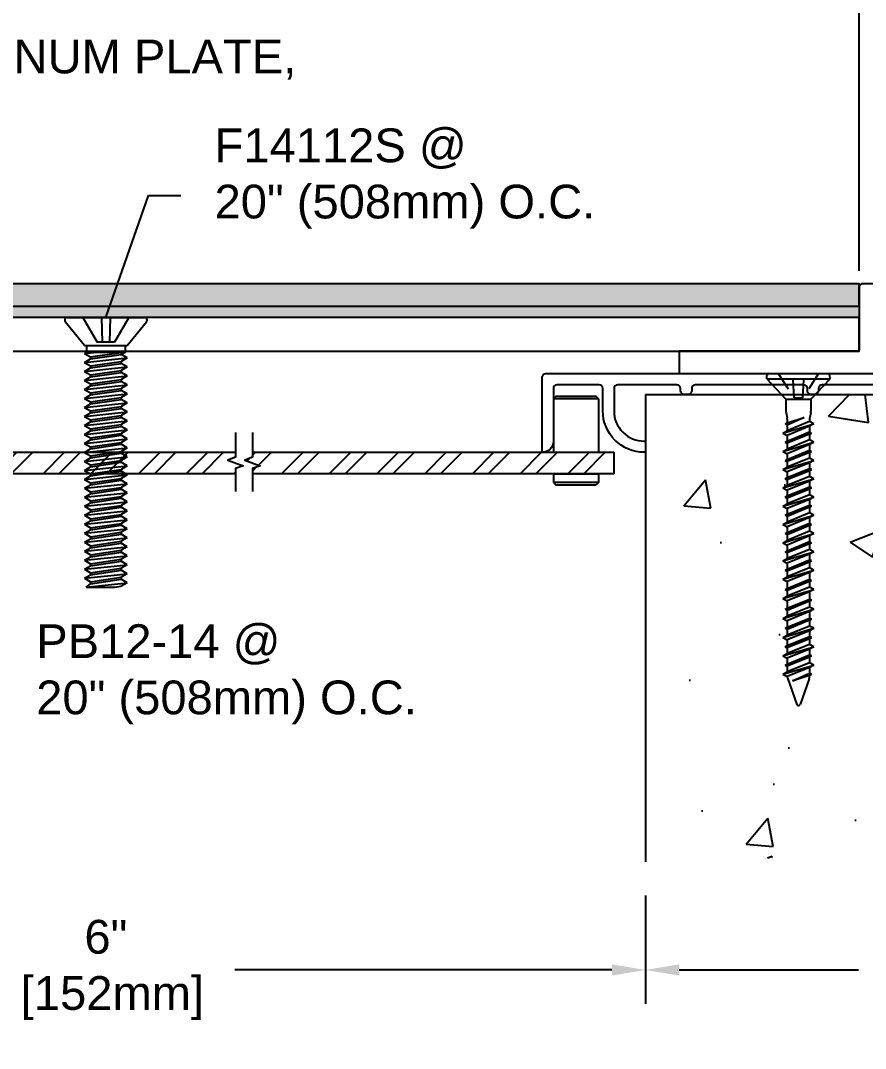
# Model space of a CAD drawing. Header units: inches. Extents: x -1.2 to 38.7, y -2.6 to 7.4.
# Drawn here: x 8.52 to 13.22, y -2.23 to 3.48 of the extents above; entities that cross this region are included whole.
import ezdxf

# ---------------------------------------------------------------- set-up
doc = ezdxf.new("R2010")
doc.units = ezdxf.units.IN
doc.header["$MEASUREMENT"] = 0
doc.linetypes.add('DASHED', pattern=[0.75, 0.5, -0.25])
for name, color, linetype in [('anchors', 4, 'Continuous'), ('conditions', 1, 'Continuous'), ('dimensions', 3, 'Continuous'), ('METALS', 7, 'Continuous'), ('text', 2, 'Continuous')]:
    doc.layers.add(name, color=color, linetype=linetype)
doc.styles.add('ARIAL', font='arial.ttf')
doc.dimstyles.new('Arial', dxfattribs={"dimtxt": 0.1875, "dimasz": 0.1875, "dimexe": 0.1875, "dimexo": 0.1875, "dimgap": 0.1875, "dimtad": 0, "dimtih": 1, "dimtoh": 1, "dimdec": 4, "dimzin": 0, "dimdsep": 46, "dimlunit": 4, "dimtxsty": 'ARIAL', "dimcen": 0.09, "dimadec": 0, "dimazin": 0, "dimtfac": 1, "dimtdec": 4, "dimtofl": 0, "dimtmove": 0, "dimatfit": 3, "dimfxl": 0, "dimfrac": 2, "dimtolj": 1, "dimtzin": 0, "dimarcsym": 0})

# ---------------------------------------------------------------- blocks, each defined once
blk = doc.blocks.new('*D1')
at = {"layer": 'DEFPOINTS', "color": 0}
for p in [(13.1813, 3.9963), (4.8063, 2.0078), (13.1813, 1.9028)]:
    blk.add_point(p, dxfattribs=at)
at = {"layer": 'dimensions', "color": 0, "lineweight": -2}
for p, q in [((4.8063, 2.1953), (4.8063, 4.1838)), ((13.1813, 2.0903), (13.1813, 4.1838)), ((4.9938, 3.9963), (8.2689, 3.9963)), ((12.9938, 3.9963), (9.7187, 3.9963))]:
    blk.add_line(p, q, dxfattribs=at)
at = {"layer": 'dimensions', "color": 0}
for points in [[(4.9938, 4.0276), (4.9938, 3.9651), (4.8063, 3.9963)], [(12.9938, 4.0276), (12.9938, 3.9651), (13.1813, 3.9963)]]:
    blk.add_solid(points, dxfattribs=at)
at = {"layer": 'dimensions', "color": 0, "insert": (8.9938, 3.9963), "char_height": 0.1875, "attachment_point": 5, "style": 'ARIAL'}
blk.add_mtext('\\A1;8 3/8"\\P [213mm]', dxfattribs=at)
blk = doc.blocks.new('*D2')
at = {"layer": 'DEFPOINTS', "color": 0}
for p in [(15.6663, 5.0297), (2.3213, 2.0078), (15.6663, 2.0078)]:
    blk.add_point(p, dxfattribs=at)
at = {"layer": 'dimensions', "color": 0, "lineweight": -2}
for p, q in [((2.3213, 2.1953), (2.3213, 5.2172)), ((15.6663, 2.1953), (15.6663, 5.2172)), ((2.5088, 5.0297), (8.2689, 5.0297)), ((15.4788, 5.0297), (9.7187, 5.0297))]:
    blk.add_line(p, q, dxfattribs=at)
at = {"layer": 'dimensions', "color": 0}
for points in [[(2.5088, 5.0609), (2.5088, 4.9984), (2.3213, 5.0297)], [(15.4788, 5.0609), (15.4788, 4.9984), (15.6663, 5.0297)]]:
    blk.add_solid(points, dxfattribs=at)
at = {"layer": 'dimensions', "color": 0, "insert": (8.9938, 5.0297), "char_height": 0.1875, "attachment_point": 5, "style": 'ARIAL'}
blk.add_mtext('\\A1;1\'-1 3/8"\\P [339mm]', dxfattribs=at)
blk = doc.blocks.new('F14112S')
for p, q in [((-0.214, 0), (0.214, 0)), ((-0.1275, 0), (-0.0475, -0.1375)), ((-0.0247, 0), (-0.0198, -0.1375)), ((0.0247, 0), (0.0198, -0.1375)), ((0.1275, 0), (0.0475, -0.1375)), ((-0.119, -0.1554), (-0.2257, -0.0244)), ((0.119, -0.1554), (0.2257, -0.0244)), ((-0.119, -0.1554), (0.119, -0.1554)), ((-0.108, -0.1554), (-0.108, -0.1946)), ((0.0475, -0.1375), (-0.0475, -0.1375)), ((0.108, -0.1554), (0.108, -0.1946)), ((-0.119, -0.2), (-0.108, -0.1946)), ((-0.119, -0.2), (-0.0679, -0.1946)), ((-0.119, -0.2), (-0.085, -0.2196)), ((-0.119, -0.25), (0.119, -0.225)), ((0.108, -0.1946), (-0.108, -0.1946)), ((-0.085, -0.2196), (0.085, -0.1946)), ((-0.085, -0.2304), (0.085, -0.2054)), ((-0.085, -0.2196), (-0.085, -0.2304)), ((0.108, -0.1946), (0.085, -0.2054)), ((0.119, -0.225), (0.085, -0.2054)), ((0.119, -0.225), (0.085, -0.2446)), ((-0.119, -0.25), (-0.085, -0.2304)), ((-0.119, -0.25), (-0.085, -0.2696)), ((-0.119, -0.3), (0.119, -0.275)), ((-0.119, -0.3), (-0.085, -0.2804)), ((-0.085, -0.2696), (0.085, -0.2446)), ((-0.085, -0.2804), (0.085, -0.2554)), ((-0.085, -0.2696), (-0.085, -0.2804)), ((0.085, -0.2446), (0.085, -0.2554)), ((0.119, -0.275), (0.085, -0.2554)), ((0.119, -0.275), (0.085, -0.2946)), ((-0.119, -0.3), (-0.085, -0.3196)), ((-0.119, -0.35), (0.119, -0.325)), ((-0.119, -0.35), (-0.085, -0.3304)), ((-0.085, -0.3196), (0.085, -0.2946)), ((-0.085, -0.3304), (0.085, -0.3054)), ((-0.085, -0.3196), (-0.085, -0.3304)), ((0.085, -0.2946), (0.085, -0.3054)), ((0.119, -0.325), (0.085, -0.3054)), ((0.119, -0.325), (0.085, -0.3446)), ((-0.119, -0.35), (-0.085, -0.3696)), ((-0.119, -0.4), (0.119, -0.375)), ((-0.119, -0.4), (-0.085, -0.3804)), ((-0.085, -0.3696), (0.085, -0.3446)), ((-0.085, -0.3804), (0.085, -0.3554)), ((-0.085, -0.3696), (-0.085, -0.3804)), ((-0.085, -0.4196), (0.085, -0.3946)), ((0.085, -0.3446), (0.085, -0.3554)), ((0.119, -0.375), (0.085, -0.3554)), ((0.119, -0.375), (0.085, -0.3946)), ((0.085, -0.3946), (0.085, -0.4054)), ((-0.119, -0.4), (-0.085, -0.4196)), ((-0.119, -0.45), (0.119, -0.425)), ((-0.119, -0.45), (-0.085, -0.4304)), ((-0.119, -0.45), (-0.085, -0.4696)), ((-0.085, -0.4304), (0.085, -0.4054)), ((-0.085, -0.4196), (-0.085, -0.4304)), ((-0.085, -0.4696), (0.085, -0.4446)), ((-0.085, -0.4804), (0.085, -0.4554)), ((0.119, -0.425), (0.085, -0.4054)), ((0.119, -0.425), (0.085, -0.4446)), ((0.085, -0.4446), (0.085, -0.4554)), ((0.119, -0.475), (0.085, -0.4554)), ((-0.119, -0.5), (0.119, -0.475)), ((-0.119, -0.5), (-0.085, -0.4804)), ((-0.119, -0.5), (-0.085, -0.5196)), ((-0.085, -0.4696), (-0.085, -0.4804)), ((-0.085, -0.5196), (0.085, -0.4946)), ((-0.085, -0.5304), (0.085, -0.5054)), ((0.119, -0.475), (0.085, -0.4946)), ((0.085, -0.4946), (0.085, -0.5054)), ((0.119, -0.525), (0.085, -0.5054)), ((-0.119, -0.55), (0.119, -0.525)), ((-0.119, -0.55), (-0.085, -0.5304)), ((-0.119, -0.55), (-0.085, -0.5696)), ((-0.085, -0.5196), (-0.085, -0.5304)), ((-0.085, -0.5696), (0.085, -0.5446)), ((-0.085, -0.5804), (0.085, -0.5554)), ((-0.085, -0.5696), (-0.085, -0.5804)), ((0.119, -0.525), (0.085, -0.5446)), ((0.085, -0.5446), (0.085, -0.5554)), ((0.119, -0.575), (0.085, -0.5554)), ((-0.119, -0.6), (0.119, -0.575)), ((-0.119, -0.6), (-0.085, -0.5804)), ((-0.119, -0.6), (-0.085, -0.6196)), ((-0.119, -0.65), (0.119, -0.625)), ((-0.085, -0.6196), (0.085, -0.5946)), ((-0.085, -0.6304), (0.085, -0.6054)), ((-0.085, -0.6196), (-0.085, -0.6304)), ((0.119, -0.575), (0.085, -0.5946)), ((0.085, -0.5946), (0.085, -0.6054)), ((0.119, -0.625), (0.085, -0.6054)), ((0.119, -0.625), (0.085, -0.6446)), ((-0.119, -0.65), (-0.085, -0.6304)), ((-0.119, -0.65), (-0.085, -0.6696)), ((-0.119, -0.7), (0.119, -0.675)), ((-0.119, -0.7), (-0.085, -0.6804)), ((-0.085, -0.6696), (0.085, -0.6446)), ((-0.085, -0.6804), (0.085, -0.6554)), ((-0.085, -0.6696), (-0.085, -0.6804)), ((0.085, -0.6446), (0.085, -0.6554)), ((0.119, -0.675), (0.085, -0.6554)), ((0.119, -0.675), (0.085, -0.6946)), ((-0.119, -0.7), (-0.085, -0.7196)), ((-0.119, -0.75), (0.119, -0.725)), ((-0.119, -0.75), (-0.085, -0.7304)), ((-0.085, -0.7196), (0.085, -0.6946)), ((-0.085, -0.7304), (0.085, -0.7054)), ((-0.085, -0.7196), (-0.085, -0.7304)), ((0.085, -0.6946), (0.085, -0.7054)), ((0.119, -0.725), (0.085, -0.7054)), ((0.119, -0.725), (0.085, -0.7446)), ((-0.119, -0.75), (-0.085, -0.7696)), ((-0.119, -0.8), (0.119, -0.775)), ((-0.119, -0.8), (-0.085, -0.7804)), ((-0.085, -0.7696), (0.085, -0.7446)), ((-0.085, -0.7804), (0.085, -0.7554)), ((-0.085, -0.7696), (-0.085, -0.7804)), ((-0.085, -0.8196), (0.085, -0.7946)), ((0.085, -0.7446), (0.085, -0.7554)), ((0.119, -0.775), (0.085, -0.7554)), ((0.119, -0.775), (0.085, -0.7946)), ((0.085, -0.7946), (0.085, -0.8054)), ((-0.119, -0.8), (-0.085, -0.8196)), ((-0.119, -0.85), (0.119, -0.825)), ((-0.119, -0.85), (-0.085, -0.8304)), ((-0.119, -0.85), (-0.085, -0.8696)), ((-0.085, -0.8304), (0.085, -0.8054)), ((-0.085, -0.8196), (-0.085, -0.8304)), ((-0.085, -0.8696), (0.085, -0.8446)), ((-0.085, -0.8804), (0.085, -0.8554)), ((0.119, -0.825), (0.085, -0.8054)), ((0.119, -0.825), (0.085, -0.8446)), ((0.085, -0.8446), (0.085, -0.8554)), ((0.119, -0.875), (0.085, -0.8554)), ((-0.119, -0.9), (0.119, -0.875)), ((-0.119, -0.9), (-0.085, -0.8804)), ((-0.119, -0.9), (-0.085, -0.9196)), ((-0.085, -0.8696), (-0.085, -0.8804)), ((-0.085, -0.9196), (0.085, -0.8946)), ((-0.085, -0.9304), (0.085, -0.9054)), ((0.119, -0.875), (0.085, -0.8946)), ((0.085, -0.8946), (0.085, -0.9054)), ((0.119, -0.925), (0.085, -0.9054)), ((-0.119, -0.95), (0.119, -0.925)), ((-0.119, -0.95), (-0.085, -0.9304)), ((-0.119, -0.95), (-0.085, -0.9696)), ((-0.085, -0.9196), (-0.085, -0.9304)), ((-0.085, -0.9696), (0.085, -0.9446)), ((-0.085, -0.9804), (0.085, -0.9554)), ((-0.085, -0.9696), (-0.085, -0.9804)), ((0.119, -0.925), (0.085, -0.9446)), ((0.085, -0.9446), (0.085, -0.9554)), ((0.119, -0.975), (0.085, -0.9554)), ((-0.119, -1), (0.119, -0.975)), ((-0.119, -1), (-0.085, -0.9804)), ((-0.119, -1), (-0.085, -1.0196)), ((-0.119, -1.05), (0.119, -1.025)), ((-0.085, -1.0196), (0.085, -0.9946)), ((-0.085, -1.0304), (0.085, -1.0054)), ((-0.085, -1.0196), (-0.085, -1.0304)), ((0.119, -0.975), (0.085, -0.9946)), ((0.085, -0.9946), (0.085, -1.0054)), ((0.119, -1.025), (0.085, -1.0054)), ((0.119, -1.025), (0.085, -1.0446)), ((-0.119, -1.05), (-0.085, -1.0304)), ((-0.119, -1.05), (-0.085, -1.0696)), ((-0.119, -1.1), (0.119, -1.075)), ((-0.119, -1.1), (-0.085, -1.0804)), ((-0.085, -1.0696), (0.085, -1.0446)), ((-0.085, -1.0804), (0.085, -1.0554)), ((-0.085, -1.0696), (-0.085, -1.0804)), ((0.085, -1.0446), (0.085, -1.0554)), ((0.119, -1.075), (0.085, -1.0554)), ((0.119, -1.075), (0.085, -1.0946)), ((-0.119, -1.1), (-0.085, -1.1196)), ((-0.119, -1.15), (0.119, -1.125)), ((-0.119, -1.15), (-0.085, -1.1304)), ((-0.085, -1.1196), (0.085, -1.0946)), ((-0.085, -1.1304), (0.085, -1.1054)), ((-0.085, -1.1196), (-0.085, -1.1304)), ((0.085, -1.0946), (0.085, -1.1054)), ((0.119, -1.125), (0.085, -1.1054)), ((0.119, -1.125), (0.085, -1.1446)), ((-0.119, -1.15), (-0.085, -1.1696)), ((-0.119, -1.2), (0.119, -1.175)), ((-0.119, -1.2), (-0.085, -1.1804)), ((-0.085, -1.1696), (0.085, -1.1446)), ((-0.085, -1.1804), (0.085, -1.1554)), ((-0.085, -1.1696), (-0.085, -1.1804)), ((-0.085, -1.2196), (0.085, -1.1946)), ((0.085, -1.1446), (0.085, -1.1554)), ((0.119, -1.175), (0.085, -1.1554)), ((0.119, -1.175), (0.085, -1.1946)), ((0.085, -1.1946), (0.085, -1.2054)), ((-0.119, -1.2), (-0.085, -1.2196)), ((-0.119, -1.25), (0.119, -1.225)), ((-0.119, -1.25), (-0.085, -1.2304)), ((-0.119, -1.25), (-0.085, -1.2696)), ((-0.085, -1.2304), (0.085, -1.2054)), ((-0.085, -1.2196), (-0.085, -1.2304)), ((-0.085, -1.2696), (0.085, -1.2446)), ((-0.085, -1.2804), (0.085, -1.2554)), ((0.119, -1.225), (0.085, -1.2054)), ((0.119, -1.225), (0.085, -1.2446)), ((0.085, -1.2446), (0.085, -1.2554)), ((0.119, -1.275), (0.085, -1.2554)), ((-0.119, -1.3), (0.119, -1.275)), ((-0.119, -1.3), (-0.085, -1.2804)), ((-0.119, -1.3), (-0.085, -1.3196)), ((-0.085, -1.2696), (-0.085, -1.2804)), ((-0.085, -1.3196), (0.085, -1.2946)), ((-0.085, -1.3304), (0.085, -1.3054)), ((0.119, -1.275), (0.085, -1.2946)), ((0.085, -1.2946), (0.085, -1.3054)), ((0.119, -1.325), (0.085, -1.3054)), ((-0.119, -1.35), (0.119, -1.325)), ((-0.119, -1.35), (-0.085, -1.3304)), ((-0.119, -1.35), (-0.085, -1.3696)), ((-0.085, -1.3196), (-0.085, -1.3304)), ((-0.085, -1.3696), (0.085, -1.3446)), ((-0.085, -1.3804), (0.085, -1.3554)), ((-0.085, -1.3696), (-0.085, -1.3804)), ((0.119, -1.325), (0.085, -1.3446)), ((0.085, -1.3446), (0.085, -1.3554)), ((0.119, -1.375), (0.085, -1.3554)), ((-0.119, -1.4), (0.119, -1.375)), ((-0.119, -1.4), (-0.085, -1.3804)), ((-0.119, -1.4), (-0.085, -1.4196)), ((-0.119, -1.45), (0.119, -1.425)), ((-0.085, -1.4196), (0.085, -1.3946)), ((-0.085, -1.4304), (0.085, -1.4054)), ((-0.085, -1.4196), (-0.085, -1.4304)), ((0.119, -1.375), (0.085, -1.3946)), ((0.085, -1.3946), (0.085, -1.4054)), ((0.119, -1.425), (0.085, -1.4054)), ((0.119, -1.425), (0.085, -1.4446)), ((-0.119, -1.45), (-0.085, -1.4304)), ((-0.119, -1.45), (-0.085, -1.4696)), ((-0.1099, -1.5), (0.119, -1.475)), ((-0.1099, -1.5), (-0.085, -1.4804)), ((-0.085, -1.4696), (0.085, -1.4446)), ((-0.085, -1.4804), (0.085, -1.4554)), ((-0.085, -1.4696), (-0.085, -1.4804)), ((0.085, -1.4446), (0.085, -1.4554)), ((0.119, -1.475), (0.085, -1.4554)), ((0.119, -1.475), (0.085, -1.4946)), ((-0.1099, -1.5), (0.0485, -1.5)), ((0.0485, -1.5), (0.085, -1.4946))]:
    blk.add_line(p, q)
for centre, start, end in [((-0.214, -0.015), 90, 219.032), ((0.214, -0.015), 320.968, 90)]:
    blk.add_arc(centre, 0.015, start, end)
blk = doc.blocks.new('*D3')
at = {"layer": 'DEFPOINTS', "color": 0}
for p in [(15.6663, 1.9628), (11.9938, -1.1958), (11.9938, -1.7971)]:
    blk.add_point(p, dxfattribs=at)
at = {"layer": 'dimensions', "color": 0, "lineweight": -2}
for p, q in [((15.6663, 1.7753), (15.6663, -1.9846)), ((11.9938, -1.3833), (11.9938, -1.9846)), ((12.1813, -1.7971), (13.1782, -1.7971)), ((15.4788, -1.7971), (14.4969, -1.7971))]:
    blk.add_line(p, q, dxfattribs=at)
at = {"layer": 'dimensions', "color": 0}
for points in [[(12.1813, -1.7658), (12.1813, -1.8283), (11.9938, -1.7971)], [(15.4788, -1.7658), (15.4788, -1.8283), (15.6663, -1.7971)]]:
    blk.add_solid(points, dxfattribs=at)
at = {"layer": 'dimensions', "color": 0, "insert": (13.8376, -1.7971), "char_height": 0.1875, "attachment_point": 5, "style": 'ARIAL'}
blk.add_mtext('\\A1;3 11/16"\\P [93mm]', dxfattribs=at)
blk = doc.blocks.new('*D4')
at = {"layer": 'DEFPOINTS', "color": 0}
for p in [(5.9938, -1.1958), (11.9938, -1.1958), (11.9938, -1.7971)]:
    blk.add_point(p, dxfattribs=at)
at = {"layer": 'dimensions', "color": 0, "lineweight": -2}
for p, q in [((5.9938, -1.3833), (5.9938, -1.9846)), ((11.9938, -1.3833), (11.9938, -1.9846)), ((6.1813, -1.7971), (8.2778, -1.7971)), ((11.8063, -1.7971), (9.7098, -1.7971))]:
    blk.add_line(p, q, dxfattribs=at)
at = {"layer": 'dimensions', "color": 0}
for points in [[(6.1813, -1.7658), (6.1813, -1.8283), (5.9938, -1.7971)], [(11.8063, -1.7658), (11.8063, -1.8283), (11.9938, -1.7971)]]:
    blk.add_solid(points, dxfattribs=at)
at = {"layer": 'dimensions', "color": 0, "insert": (8.9938, -1.7971), "char_height": 0.1875, "attachment_point": 5, "style": 'ARIAL'}
blk.add_mtext('\\A1;6"\\P [152mm]', dxfattribs=at)
blk = doc.blocks.new('A$C63CB1885')
for p, q in [((-0.1762, 0), (-0.1747, 0.0182)), ((-0.1762, 0), (0.1762, 0)), ((-0.1762, 0), (-0.0698, -0.1125)), ((-0.1634, 0.0285), (0.1634, 0.0285)), ((0.0698, -0.1125), (0.1762, 0)), ((0.1762, 0), (0.1747, 0.0182)), ((-0.0698, -0.1125), (0.0698, -0.1125)), ((-0.0698, -0.1125), (-0.0698, -0.1796)), ((0.0698, -0.1125), (0.0698, -0.1796)), ((-0.0737, -0.2511), (0.0321, -0.2146)), ((-0.0687, -0.1892), (-0.0633, -0.2152)), ((-0.0623, -0.2248), (-0.0622, -0.2449)), ((-0.0622, -0.2449), (0.0321, -0.2146)), ((0.0321, -0.2146), (-0.0622, -0.2573)), ((0.0622, -0.2248), (0.0622, -0.2382)), ((0.0687, -0.1892), (0.0633, -0.2152)), ((-0.0863, -0.3019), (0.0862, -0.2511)), ((-0.0737, -0.2511), (-0.0622, -0.2449)), ((-0.0737, -0.2511), (-0.0622, -0.2573)), ((0.0622, -0.2382), (-0.0622, -0.289)), ((-0.0622, -0.2573), (-0.0622, -0.289)), ((0.0622, -0.264), (-0.0622, -0.3148)), ((0.0862, -0.2511), (0.0622, -0.264)), ((0.0622, -0.264), (0.0622, -0.2957)), ((0.0862, -0.2511), (0.0622, -0.2382)), ((-0.0863, -0.3019), (-0.0622, -0.289)), ((-0.0863, -0.3019), (-0.0622, -0.3148)), ((-0.0737, -0.3527), (0.0737, -0.3019)), ((-0.0622, -0.3465), (0.0622, -0.2957)), ((0.0622, -0.308), (-0.0622, -0.3588)), ((-0.0622, -0.3148), (-0.0622, -0.3465)), ((0.0622, -0.3397), (-0.0622, -0.3905)), ((0.0737, -0.3019), (0.0622, -0.2957)), ((0.0737, -0.3019), (0.0622, -0.308)), ((0.0622, -0.308), (0.0622, -0.3397)), ((0.0862, -0.3527), (0.0622, -0.3397)), ((-0.0863, -0.4034), (0.0862, -0.3527)), ((-0.0863, -0.4034), (-0.0622, -0.3905)), ((-0.0737, -0.3527), (-0.0622, -0.3465)), ((-0.0737, -0.3527), (-0.0622, -0.3588)), ((-0.0622, -0.3588), (-0.0622, -0.3905)), ((0.0622, -0.3656), (-0.0622, -0.4164)), ((-0.0622, -0.4481), (0.0622, -0.3973)), ((0.0862, -0.3527), (0.0622, -0.3656)), ((0.0622, -0.3656), (0.0622, -0.3973)), ((0.0737, -0.4034), (0.0622, -0.3973)), ((-0.0863, -0.4034), (-0.0622, -0.4164)), ((-0.0863, -0.505), (0.0862, -0.4542)), ((-0.0737, -0.4542), (0.0737, -0.4034)), ((-0.0737, -0.4542), (-0.0622, -0.4481)), ((-0.0737, -0.4542), (-0.0622, -0.4604)), ((0.0622, -0.4096), (-0.0622, -0.4604)), ((-0.0622, -0.4164), (-0.0622, -0.4481)), ((0.0622, -0.4413), (-0.0622, -0.4921)), ((0.0737, -0.4034), (0.0622, -0.4096)), ((0.0622, -0.4096), (0.0622, -0.4413)), ((0.0862, -0.4542), (0.0622, -0.4671)), ((0.0862, -0.4542), (0.0622, -0.4413)), ((-0.0863, -0.505), (-0.0622, -0.4921)), ((-0.0863, -0.505), (-0.0622, -0.5179)), ((-0.0737, -0.5558), (0.0737, -0.505)), ((-0.0622, -0.4604), (-0.0622, -0.4921)), ((0.0622, -0.4671), (-0.0622, -0.5179)), ((-0.0622, -0.5496), (0.0622, -0.4988)), ((0.0622, -0.5112), (-0.0622, -0.5619)), ((0.0622, -0.4671), (0.0622, -0.4988)), ((0.0737, -0.505), (0.0622, -0.4988)), ((0.0737, -0.505), (0.0622, -0.5112)), ((0.0622, -0.5112), (0.0622, -0.5429)), ((-0.0863, -0.6066), (0.0862, -0.5558)), ((-0.0737, -0.5558), (-0.0622, -0.5496)), ((-0.0737, -0.5558), (-0.0622, -0.5619)), ((-0.0622, -0.5179), (-0.0622, -0.5496)), ((0.0622, -0.5429), (-0.0622, -0.5936)), ((-0.0622, -0.5619), (-0.0622, -0.5936)), ((0.0622, -0.5687), (-0.0622, -0.6195)), ((0.0862, -0.5558), (0.0622, -0.5687)), ((0.0622, -0.5687), (0.0622, -0.6004)), ((0.0862, -0.5558), (0.0622, -0.5429)), ((-0.0863, -0.6066), (-0.0622, -0.5936)), ((-0.0863, -0.6066), (-0.0622, -0.6195)), ((-0.0737, -0.6573), (0.0737, -0.6066)), ((-0.0622, -0.6512), (0.0622, -0.6004)), ((0.0622, -0.6127), (-0.0622, -0.6635)), ((-0.0622, -0.6195), (-0.0622, -0.6512)), ((0.0737, -0.6066), (0.0622, -0.6004)), ((0.0737, -0.6066), (0.0622, -0.6127)), ((0.0622, -0.6127), (0.0622, -0.6444)), ((-0.0863, -0.7081), (0.0862, -0.6573)), ((-0.0737, -0.6573), (-0.0622, -0.6512)), ((-0.0737, -0.6573), (-0.0622, -0.6635)), ((0.0622, -0.6444), (-0.0622, -0.6952)), ((-0.0622, -0.6635), (-0.0622, -0.6952)), ((0.0622, -0.6703), (-0.0622, -0.721)), ((0.0862, -0.6573), (0.0622, -0.6703)), ((0.0622, -0.6703), (0.0622, -0.702)), ((0.0862, -0.6573), (0.0622, -0.6444)), ((-0.0863, -0.7081), (-0.0622, -0.6952)), ((-0.0863, -0.7081), (-0.0622, -0.721)), ((-0.0737, -0.7589), (0.0737, -0.7081)), ((-0.0622, -0.7527), (0.0622, -0.702)), ((0.0622, -0.7143), (-0.0622, -0.7651)), ((-0.0622, -0.721), (-0.0622, -0.7527)), ((0.0737, -0.7081), (0.0622, -0.702)), ((0.0737, -0.7081), (0.0622, -0.7143)), ((0.0622, -0.7143), (0.0622, -0.746)), ((-0.0863, -0.8097), (0.0862, -0.7589)), ((-0.0863, -0.8097), (-0.0622, -0.7968)), ((-0.0737, -0.7589), (-0.0622, -0.7527)), ((-0.0737, -0.7589), (-0.0622, -0.7651)), ((0.0622, -0.746), (-0.0622, -0.7968)), ((-0.0622, -0.7651), (-0.0622, -0.7967)), ((0.0622, -0.7718), (-0.0622, -0.8226)), ((0.0862, -0.7589), (0.0622, -0.7718)), ((0.0622, -0.7718), (0.0622, -0.8035)), ((0.0862, -0.7589), (0.0622, -0.746)), ((-0.0863, -0.8097), (-0.0622, -0.8226)), ((-0.0737, -0.8605), (0.0737, -0.8097)), ((-0.0737, -0.8605), (-0.0622, -0.8543)), ((-0.0622, -0.8543), (0.0622, -0.8035)), ((0.0622, -0.8159), (-0.0622, -0.8666)), ((-0.0622, -0.8226), (-0.0622, -0.8543)), ((0.0622, -0.8475), (-0.0622, -0.8983)), ((0.0737, -0.8097), (0.0622, -0.8035)), ((0.0737, -0.8097), (0.0622, -0.8159)), ((0.0622, -0.8159), (0.0622, -0.8475)), ((0.0862, -0.8605), (0.0622, -0.8475)), ((-0.0863, -0.9112), (0.0862, -0.8605)), ((-0.0863, -0.9112), (-0.0622, -0.8983)), ((-0.0863, -0.9112), (-0.0622, -0.9242)), ((-0.0737, -0.8605), (-0.0622, -0.8666)), ((-0.0737, -0.962), (0.0737, -0.9112)), ((-0.0622, -0.8666), (-0.0622, -0.8983)), ((0.0622, -0.8734), (-0.0622, -0.9242)), ((-0.0622, -0.9559), (0.0622, -0.9051)), ((0.0862, -0.8605), (0.0622, -0.8734)), ((0.0622, -0.8734), (0.0622, -0.9051)), ((0.0737, -0.9112), (0.0622, -0.9051)), ((0.0737, -0.9112), (0.0622, -0.9174)), ((-0.0863, -1.0128), (0.0862, -0.962)), ((-0.0737, -0.962), (-0.0622, -0.9559)), ((-0.0737, -0.962), (-0.0622, -0.9682)), ((0.0622, -0.9174), (-0.0622, -0.9682)), ((-0.0622, -0.9242), (-0.0622, -0.9558)), ((0.0622, -0.9491), (-0.0622, -0.9999)), ((-0.0622, -0.9682), (-0.0622, -0.9999)), ((0.0622, -0.9174), (0.0622, -0.9491)), ((0.0862, -0.962), (0.0622, -0.975)), ((0.0862, -0.962), (0.0622, -0.9491)), ((-0.0863, -1.0128), (-0.0622, -0.9999)), ((-0.0863, -1.0128), (-0.0622, -1.0257)), ((-0.0737, -1.0636), (0.0737, -1.0128)), ((0.0622, -0.975), (-0.0622, -1.0257)), ((-0.0622, -1.0574), (0.0622, -1.0066)), ((0.0622, -1.019), (-0.0622, -1.0698)), ((-0.0622, -1.0257), (-0.0622, -1.0574)), ((0.0622, -0.975), (0.0622, -1.0066)), ((0.0737, -1.0128), (0.0622, -1.0066)), ((0.0737, -1.0128), (0.0622, -1.019)), ((0.0622, -1.019), (0.0622, -1.0507)), ((-0.0863, -1.1144), (0.0862, -1.0636)), ((-0.0737, -1.0636), (-0.0622, -1.0574)), ((-0.0737, -1.0636), (-0.0622, -1.0698)), ((0.0622, -1.0507), (-0.0622, -1.1015)), ((-0.0622, -1.0697), (-0.0622, -1.1014)), ((0.0622, -1.0765), (-0.0622, -1.1273)), ((0.0862, -1.0636), (0.0622, -1.0765)), ((0.0622, -1.0765), (0.0622, -1.1145)), ((0.0862, -1.0636), (0.0622, -1.0507)), ((-0.0863, -1.1144), (-0.0622, -1.1015)), ((-0.0863, -1.1144), (-0.0622, -1.1273)), ((-0.0737, -1.1715), (0.0737, -1.1207)), ((-0.0622, -1.1653), (0.0622, -1.1145)), ((0.0622, -1.1269), (-0.0622, -1.1776)), ((-0.0622, -1.1273), (-0.0622, -1.1653)), ((0.0737, -1.1207), (0.0622, -1.1145)), ((0.0737, -1.1207), (0.0622, -1.1269)), ((0.0622, -1.1269), (0.0622, -1.1585)), ((-0.0863, -1.2223), (0.0862, -1.1715)), ((-0.0737, -1.1715), (-0.0622, -1.1653)), ((-0.0737, -1.1715), (-0.0622, -1.1776)), ((0.0622, -1.1585), (-0.0622, -1.2093)), ((-0.0622, -1.1776), (-0.0622, -1.2093)), ((0.0622, -1.1844), (-0.0622, -1.2352)), ((0.0862, -1.1715), (0.0622, -1.1844)), ((0.0622, -1.1844), (0.0622, -1.2247)), ((0.0862, -1.1715), (0.0622, -1.1585)), ((-0.0863, -1.2223), (-0.0622, -1.2093)), ((-0.0863, -1.2223), (-0.0622, -1.2352)), ((-0.0737, -1.2816), (0.0737, -1.2308)), ((-0.0622, -1.2754), (0.0622, -1.2247)), ((-0.0622, -1.2352), (-0.0622, -1.2754)), ((0.0622, -1.237), (-0.0622, -1.2878)), ((0.0737, -1.2308), (0.0622, -1.2247)), ((0.0737, -1.2308), (0.0622, -1.237)), ((0.0622, -1.237), (0.0622, -1.2687)), ((-0.0863, -1.3324), (0.0862, -1.2816)), ((-0.0737, -1.2816), (-0.0622, -1.2754)), ((-0.0737, -1.2816), (-0.0622, -1.2878)), ((0.0622, -1.2687), (-0.0622, -1.3195)), ((-0.0622, -1.2877), (-0.0622, -1.3194)), ((0.0622, -1.2945), (-0.0622, -1.3453)), ((0.0862, -1.2816), (0.0622, -1.2945)), ((0.0622, -1.2945), (0.0622, -1.3303)), ((0.0862, -1.2816), (0.0622, -1.2687)), ((-0.0863, -1.3324), (-0.0622, -1.3195)), ((-0.0863, -1.3324), (-0.0622, -1.3453)), ((-0.0737, -1.3872), (0.0737, -1.3365)), ((-0.0622, -1.3811), (0.0622, -1.3303)), ((0.0622, -1.3426), (-0.0622, -1.3934)), ((-0.0622, -1.3453), (-0.0622, -1.381)), ((0.0737, -1.3365), (0.0622, -1.3303)), ((0.0737, -1.3365), (0.0622, -1.3426)), ((0.0622, -1.3426), (0.0622, -1.3743)), ((-0.0863, -1.438), (0.0862, -1.3872)), ((-0.0863, -1.438), (-0.0622, -1.4251)), ((-0.0737, -1.3872), (-0.0622, -1.3811)), ((-0.0737, -1.3872), (-0.0622, -1.3934)), ((0.0622, -1.3743), (-0.0622, -1.4251)), ((-0.0622, -1.3934), (-0.0622, -1.4251)), ((0.0622, -1.4002), (-0.0622, -1.4509)), ((0.0862, -1.3872), (0.0622, -1.4002)), ((0.0622, -1.4002), (0.0622, -1.4326)), ((0.0862, -1.3872), (0.0622, -1.3743)), ((-0.0863, -1.438), (-0.0622, -1.4509)), ((-0.0737, -1.4895), (0.0737, -1.4387)), ((-0.0737, -1.4895), (-0.0622, -1.4833)), ((-0.0622, -1.4833), (0.0622, -1.4326)), ((0.0622, -1.4449), (-0.0622, -1.4957)), ((-0.0622, -1.4509), (-0.0622, -1.4833)), ((0.0622, -1.4766), (-0.0622, -1.5274)), ((0.0737, -1.4387), (0.0622, -1.4326)), ((0.0737, -1.4387), (0.0622, -1.4449)), ((0.0622, -1.4449), (0.0622, -1.4766)), ((0.0862, -1.4895), (0.0622, -1.4766)), ((-0.0863, -1.5403), (0.0862, -1.4895)), ((-0.0863, -1.5403), (-0.0622, -1.5274)), ((-0.0863, -1.5403), (-0.0622, -1.5532)), ((-0.0737, -1.4895), (-0.0622, -1.4957)), ((-0.0737, -1.5918), (0.0737, -1.541)), ((-0.0622, -1.4956), (-0.0621, -1.5273)), ((0.0622, -1.5024), (-0.0622, -1.5532)), ((-0.0622, -1.5856), (0.0622, -1.5348)), ((0.0862, -1.4895), (0.0622, -1.5024)), ((0.0622, -1.5024), (0.0622, -1.5348)), ((0.0737, -1.541), (0.0622, -1.5348)), ((0.0737, -1.541), (0.0622, -1.5471)), ((-0.0863, -1.6425), (0.0862, -1.5918)), ((-0.0737, -1.5918), (-0.0622, -1.5856)), ((-0.0737, -1.5918), (-0.0622, -1.5979)), ((0.0622, -1.5471), (-0.0622, -1.5979)), ((0.0622, -1.5788), (-0.0622, -1.6296)), ((-0.0621, -1.5532), (-0.0621, -1.5856)), ((-0.0621, -1.5979), (-0.0621, -1.6296)), ((0.0622, -1.5471), (0.0622, -1.5788)), ((0.0862, -1.5918), (0.0622, -1.6047)), ((0.0862, -1.5918), (0.0622, -1.5788)), ((-0.0863, -1.6425), (-0.0622, -1.6296)), ((-0.0863, -1.6425), (-0.0622, -1.6555)), ((0.0622, -1.6047), (-0.0622, -1.6555)), ((-0.0335, -1.6795), (0.0622, -1.6364)), ((-0.0335, -1.6795), (0.0737, -1.6425)), ((0.0622, -1.6487), (-0.0335, -1.6795)), ((0.0622, -1.6047), (0.0622, -1.6522)), ((0.0737, -1.6425), (0.0622, -1.6364)), ((0.0737, -1.6425), (0.0622, -1.6487)), ((-0.0596, -1.6676), (-0.0096, -1.8103)), ((0.0596, -1.6676), (0.0096, -1.8103))]:
    blk.add_line(p, q)
at = {"linetype": 'DASHED', "ltscale": 0.025}
for p, q in [((-0.1125, 0.0285), (-0.024, -0.1065)), ((-0.024, -0.1065), (-0.0311, 0.0283)), ((0.024, -0.1065), (0.0311, 0.0285)), ((0.1125, 0.0285), (0.024, -0.1065)), ((-0.024, -0.1065), (0.024, -0.1065))]:
    blk.add_line(p, q, dxfattribs=at)
for centre, radius, start, end in [((-0.1634, 0.0173), 0.0112, 90, 175), ((0.1634, 0.0173), 0.0112, 5, 90), ((-0.0233, -0.1796), 0.0465, 180, 191.9357), ((-0.1088, -0.2248), 0.0465, 0, 11.9357), ((0.1087, -0.2248), 0.0465, 168.0643, 180), ((0.0233, -0.1796), 0.0465, 348.0643, 0), ((-0.0158, -1.6522), 0.0465, 183.9476, 199.3058), ((0.0158, -1.6522), 0.0465, 340.6942, 0), ((0, -1.806), 0.0106, 204.1001, 335.8999)]:
    blk.add_arc(centre, radius, start, end)
blk = doc.blocks.new('TF316134')
blk.add_blockref('A$C63CB1885', (0, -0.0285))
blk = doc.blocks.new('csp2')
blk.add_lwpolyline([(0, 0.33, -0.414214), (0.02, 0.35), (0.0665, 0.35, -0.414214), (0.0865, 0.33), (0.0865, 0.08, 0.414214), (0.1065, 0.06), (0.23, 0.06, 0.414214), (0.25, 0.08), (0.25, 0.405, 0.414214), (0.24, 0.415, -0.414214), (0.23, 0.425), (0.23, 0.49, -0.414214), (0.24, 0.5), (0.335, 0.5, -0.414214), (0.355, 0.48), (0.355, 0.135, 0.414214), (0.365, 0.125), (1.3552, 0.125), (1.3552, 0), (0.335, 0), (0.02, 0, -0.414214), (0, 0.02)], format="xyb", close=True)
blk = doc.blocks.new('PIN')
for p, q in [((-0.1602, 0.1698), (-0.1452, 0.1848)), ((0.0748, 0.1848), (-0.1452, 0.1848)), ((0.0748, 0.1848), (0.0898, 0.1698)), ((-0.1602, 0.1698), (0.0898, 0.1698)), ((-0.1602, 0.1698), (-0.1602, -0.1277)), ((0.0898, 0.1698), (0.0898, -0.1277)), ((0.0898, -0.1277), (-0.1602, -0.1277)), ((0.0898, -0.2477), (-0.1602, -0.2477)), ((-0.1602, -0.2477), (-0.1602, -0.2952)), ((0.0898, -0.2477), (0.0898, -0.2952)), ((-0.1602, -0.2952), (0.0898, -0.2952)), ((-0.1602, -0.2952), (-0.1452, -0.3102)), ((-0.1452, -0.3102), (0.0748, -0.3102)), ((0.0898, -0.2952), (0.0748, -0.3102))]:
    blk.add_line(p, q)
blk = doc.blocks.new('PB614')
h = blk.add_hatch()
h.set_pattern_fill('ANSI32', color=256, scale=0.5, style=0)
h.set_pattern_definition([(45, (-1.4139, -4.05944), (-0.1325825, 0.1325825), []), (45, (-1.3255, -4.05944), (-0.1325825, 0.1325825), [])])
h.paths.add_polyline_path([(10.2157, 3.6581), (8.207, 3.6581), (8.207, 3.6304), (8.1641, 3.6148), (8.25, 3.5835), (8.207, 3.5679), (8.207, 3.5381), (10.2157, 3.5381)])
h.paths.add_polyline_path([(8.1135, 3.5381), (8.1135, 3.5679), (8.1564, 3.5835), (8.0706, 3.6148), (8.1135, 3.6304), (8.1135, 3.6581), (6.7017, 3.6581), (6.7017, 3.6304), (6.6588, 3.6148), (6.7446, 3.5835), (6.7017, 3.5679), (6.7017, 3.5381)])
h.paths.add_polyline_path([(6.6511, 3.5835), (6.5652, 3.6148), (6.6081, 3.6304), (6.6081, 3.6581), (4.569, 3.6581), (4.569, 3.5381), (6.6081, 3.5381), (6.6081, 3.5679)])
for p, q in [((4.569, 3.5381), (4.569, 3.6581)), ((4.569, 3.6581), (6.6081, 3.6581)), ((6.7017, 3.6581), (8.1135, 3.6581)), ((8.207, 3.6581), (10.2157, 3.6581)), ((10.2157, 3.6581), (10.2157, 3.5381)), ((6.6081, 3.5381), (4.569, 3.5381)), ((8.1135, 3.5381), (6.7017, 3.5381)), ((10.2157, 3.5381), (8.207, 3.5381))]:
    blk.add_line(p, q)
at = {"linetype": 'Continuous'}
for points in [[(6.6081, 3.7673), (6.6081, 3.6304), (6.5652, 3.6148), (6.6511, 3.5835), (6.6081, 3.5679), (6.6081, 3.4402)], [(6.7017, 3.7673), (6.7017, 3.6304), (6.6588, 3.6148), (6.7446, 3.5835), (6.7017, 3.5679), (6.7017, 3.4402)], [(8.1135, 3.7673), (8.1135, 3.6304), (8.0706, 3.6148), (8.1564, 3.5835), (8.1135, 3.5679), (8.1135, 3.4402)], [(8.207, 3.7673), (8.207, 3.6304), (8.1641, 3.6148), (8.25, 3.5835), (8.207, 3.5679), (8.207, 3.4402)]]:
    blk.add_lwpolyline(points, dxfattribs=at)
blk.add_blockref('PIN', (4.8151, 3.7858))
at = {"xscale": -1}
blk.add_blockref('PIN', (9.9698, 3.7858), dxfattribs=at)
blk = doc.blocks.new('95201g')
blk.add_lwpolyline([(-1.7723, -0.0148), (-1.7723, -0.0018, -0.414214), (-1.7523, 0.0182), (-1.0651, 0.0182, -0.414214), (-1.0451, -0.0018), (-1.0451, -0.0148, 0.414214), (-1.0251, -0.0348), (-1.0031, -0.0348, 0.414214), (-0.9831, -0.0148), (-0.9831, -0.0018, -0.414214), (-0.9631, 0.0182), (-0.2748, 0.0182), (-0.2218, -0.0348), (0.1522, -0.0348), (0.2052, 0.0182), (0.8319, 0.0182, -0.414214), (0.8519, -0.0018), (0.8519, -0.0148, 0.414214), (0.8719, -0.0348), (0.8939, -0.0348, 0.414214), (0.9139, -0.0148), (0.9139, -0.0018, -0.414214), (0.9339, 0.0182), (1.5367, 0.0182, -0.414214), (1.5567, -0.0018), (1.5567, -0.0148, 0.414214), (1.5767, -0.0348), (1.5987, -0.0348, 0.414214), (1.6187, -0.0148), (1.6187, -0.0018, -0.414214), (1.6387, 0.0182), (1.9687, 0.0182, -0.414214), (1.9887, -0.0018), (1.9887, -0.1268, -0.414214), (1.8207, -0.2948), (1.8132, -0.2948), (1.8132, -0.3568), (1.8207, -0.3568, 0.414214), (2.0507, -0.1268), (2.0507, -0.0018, -0.414214), (2.0707, 0.0182), (2.3057, 0.0182, -0.414214), (2.3257, -0.0018), (2.3257, -0.2953, 0.414214), (2.3872, -0.3568), (2.3877, -0.3568), (2.3877, 0.0602, 0.414214), (2.3677, 0.0802), (-0.0148, 0.0802), (-0.0348, 0.0602), (-0.0548, 0.0802), (-1.4843, 0.0802, -0.414214), (-1.5043, 0.1002), (-1.5043, 0.4102, 0.414214), (-1.5243, 0.4302), (-1.5643, 0.4302, 0.414214), (-1.5843, 0.4102), (-1.5843, 0.1002, -0.414214), (-1.6043, 0.0802), (-1.7343, 0.0802, -0.414214), (-1.7543, 0.1002), (-1.7543, 0.5052), (-1.7443, 0.5052, 0.414214), (-1.7343, 0.5152), (-1.7343, 0.5702, 0.414214), (-1.7543, 0.5902), (-1.8393, 0.5902, 0.414214), (-1.8593, 0.5702), (-1.8593, 0.5152, 0.414214), (-1.8493, 0.5052), (-1.8343, 0.5052), (-1.8343, -0.0148, 0.414214), (-1.8143, -0.0348), (-1.7923, -0.0348, 0.414214)], format="xyb", close=True)

msp = doc.modelspace()

# ---------------------------------------------------------------- hatches: boundary and pattern name
at = {"layer": 'conditions'}
h = msp.add_hatch(dxfattribs=at)
h.set_pattern_fill('ANSI33', color=256, scale=0.25, angle=45, style=0)
h.set_pattern_definition([(90, (0, -0.00997), (-0.0625, 1e-17), []), (90, (0.03125, 0.02128), (-0.0625, 1e-17), [0.03125, -0.015625])])
h.paths.add_polyline_path([(4.80631, 2.01788), (4.80631, 1.89288), (13.18131, 1.89288), (13.18131, 2.01788)])
msp.add_hatch(color=256, dxfattribs=at).paths.add_polyline_path([(4.80631, 1.89284), (4.80631, 1.83038), (13.18131, 1.83038), (13.18131, 1.89284)])
h = msp.add_hatch(dxfattribs=at)
h.set_pattern_fill('AR-CONC', color=256, scale=0.25, style=0)
h.paths.add_polyline_path([(14.8629, 0.31495), (14.8389, 0.32787), (14.8629, 0.3408), (14.8629, 0.37249), (14.85146, 0.37865), (14.8629, 0.38482), (14.8629, 0.42283), (14.8389, 0.43575), (14.8629, 0.44868), (14.8629, 0.48037), (14.85146, 0.48653), (14.8629, 0.4927), (14.8629, 0.52439), (14.8389, 0.53731), (14.8629, 0.55024), (14.8629, 0.58193), (14.85146, 0.5881), (14.8629, 0.59426), (14.8629, 0.62595), (14.8389, 0.63888), (14.8629, 0.6518), (14.8629, 0.68349), (14.85146, 0.68966), (14.8629, 0.69582), (14.8629, 0.72751), (14.8389, 0.74044), (14.8629, 0.75336), (14.8629, 0.78506), (14.85146, 0.79122), (14.8629, 0.79738), (14.8629, 0.82908), (14.8389, 0.842), (14.8629, 0.85493), (14.8629, 0.88662), (14.85146, 0.89278), (14.8629, 0.89895), (14.8629, 0.93064), (14.8389, 0.94356), (14.8629, 0.95649), (14.8629, 0.98818), (14.85146, 0.99435), (14.8629, 1.00051), (14.8629, 1.0322), (14.8389, 1.04513), (14.8629, 1.05805), (14.8629, 1.08974), (14.85146, 1.09591), (14.8629, 1.10207), (14.8629, 1.13376), (14.8389, 1.14669), (14.8629, 1.15961), (14.8629, 1.19131), (14.85146, 1.19747), (14.8629, 1.20363), (14.8629, 1.23533), (14.8389, 1.24825), (14.86054, 1.2599, 0.2143335), (14.8608, 1.29802, -0.0696153), (14.85641, 1.31013), (14.86712, 1.25946), (14.9874, 1.2104), (14.9874, 1.24209), (14.89306, 1.2847), (14.9874, 1.25441), (14.9874, 1.27941), (14.9939, 1.31013, 0.0521265), (14.9949, 1.31975), (14.9949, 1.38685), (14.8554, 1.38685), (14.8554, 1.31975, 0.128787), (14.85751, 1.29628, -0.0696153), (14.8619, 1.28416), (14.8554, 1.31489), (14.8554, 1.38685), (14.84026, 1.40284), (12.92816, 1.40284), (12.91302, 1.38685), (12.91302, 1.31489), (12.90652, 1.28416, 0.1329555), (12.90788, 1.2599), (12.92952, 1.24825), (12.90552, 1.23533), (12.90552, 1.20363), (12.91854, 1.19662), (12.90552, 1.19131), (12.90552, 1.15961), (12.92952, 1.14669), (12.90552, 1.13376), (12.90552, 1.10207), (12.91854, 1.09506), (12.90552, 1.08974), (12.90552, 1.05805), (12.92952, 1.04513), (12.90552, 1.0322), (12.90552, 1.00051), (12.91854, 0.99349), (12.90552, 0.98818), (12.90552, 0.95649), (12.92952, 0.94356), (12.90552, 0.93064), (12.90552, 0.89895), (12.91854, 0.89193), (12.90552, 0.88662), (12.90552, 0.85493), (12.92952, 0.842), (12.90552, 0.82908), (12.90552, 0.79738), (12.91854, 0.79037), (12.90552, 0.78506), (12.90552, 0.75336), (12.92952, 0.74044), (12.90552, 0.72751), (12.90552, 0.69582), (12.91854, 0.68881), (12.90552, 0.68349), (12.90552, 0.6518), (12.92952, 0.63888), (12.90552, 0.62595), (12.90552, 0.59426), (12.91854, 0.58724), (12.90552, 0.58193), (12.90552, 0.55024), (12.92952, 0.53731), (12.90552, 0.52439), (12.90552, 0.4927), (12.91854, 0.48568), (12.90552, 0.48037), (12.90552, 0.44868), (12.92952, 0.43575), (12.90552, 0.42283), (12.90552, 0.38482), (12.91854, 0.3778), (12.90552, 0.37249), (12.90552, 0.3408), (12.92952, 0.32787), (12.90552, 0.31495), (12.90552, 0.27469), (12.91854, 0.26767), (12.90552, 0.26236), (12.90552, 0.23067), (12.92952, 0.21774), (12.90552, 0.20482), (12.90552, 0.16906), (12.91854, 0.16204), (12.90552, 0.15673), (12.90552, 0.12504), (12.92952, 0.11211), (12.90552, 0.09919), (12.90552, 0.06679), (12.91854, 0.05978), (12.90552, 0.05447), (12.90552, 0.02277), (12.92952, 0.00985), (12.90552, -0.00308), (12.90552, -0.03547), (12.91854, -0.04248), (12.90552, -0.04779), (12.90552, -0.07949), (12.92952, -0.09241), (12.90552, -0.10534), (12.90552, -0.12896), (12.92004, -0.12242), (12.93148, -0.12858), (12.90552, -0.14257), (12.90552, -0.16078), (12.85349, -0.3093, -0.709275), (12.83363, -0.31096), (12.779, -0.15503), (12.75702, -0.14319), (12.78102, -0.13027), (12.78102, -0.09858), (12.76799, -0.09156), (12.78102, -0.08625), (12.78102, -0.05386), (12.75702, -0.04093), (12.78102, -0.02801), (12.78102, 0.00369), (12.76799, 0.0107), (12.78102, 0.01601), (12.78102, 0.0484), (12.75702, 0.06133), (12.78102, 0.07425), (12.78102, 0.10595), (12.76799, 0.11296), (12.78102, 0.11827), (12.78102, 0.15404), (12.75702, 0.16696), (12.78102, 0.17989), (12.78102, 0.21158), (12.76799, 0.21859), (12.78102, 0.22391), (12.78102, 0.26417), (12.75702, 0.27709), (12.78102, 0.29001), (12.78102, 0.32171), (12.76799, 0.32872), (12.78102, 0.33403), (12.78102, 0.37205), (12.75702, 0.38497), (12.78102, 0.3979), (12.78102, 0.42959), (12.76799, 0.4366), (12.78102, 0.44191), (12.78102, 0.47361), (12.75702, 0.48653), (12.78102, 0.49946), (12.78102, 0.53115), (12.76799, 0.53816), (12.78102, 0.54348), (12.78102, 0.57517), (12.75702, 0.5881), (12.78102, 0.60102), (12.78102, 0.63271), (12.76799, 0.63973), (12.78102, 0.64504), (12.78102, 0.67673), (12.75702, 0.68966), (12.78102, 0.70258), (12.78102, 0.73428), (12.76799, 0.74129), (12.78102, 0.7466), (12.78102, 0.7783), (12.75702, 0.79122), (12.78102, 0.80415), (12.78102, 0.83584), (12.76799, 0.84285), (12.78102, 0.84816), (12.78102, 0.87986), (12.75702, 0.89278), (12.78102, 0.90571), (12.78102, 0.9374), (12.76799, 0.94441), (12.78102, 0.94973), (12.78102, 0.98142), (12.75702, 0.99435), (12.78102, 1.00727), (12.78102, 1.03896), (12.76799, 1.04598), (12.78102, 1.05129), (12.78102, 1.08298), (12.75702, 1.09591), (12.78102, 1.10883), (12.78102, 1.14053), (12.76799, 1.14754), (12.78102, 1.15285), (12.78102, 1.18455), (12.75702, 1.19747), (12.78102, 1.2104), (12.78102, 1.24209), (12.76957, 1.24825), (12.77459, 1.25095, 0.2730469), (12.77891, 1.29802, -0.0696153), (12.77452, 1.31013), (12.78596, 1.256), (12.87536, 1.2847), (12.78102, 1.24209), (12.78102, 1.2104), (12.90552, 1.26118), (12.90552, 1.27941), (12.91201, 1.31013, 0.0521265), (12.91302, 1.31975), (12.91302, 1.38685), (12.77352, 1.38685), (12.77352, 1.31975, 0.128787), (12.77563, 1.29628, -0.0696153), (12.78001, 1.28416), (12.77352, 1.31489), (12.77352, 1.38685), (12.75837, 1.40284), (12.00382, 1.40284, 0.4142136), (11.99381, 1.39284), (11.99381, -1.17354), (17.21753, -1.17354), (17.21753, 1.90284), (16.14142, 1.90284), (16.14142, 1.40284), (15.01005, 1.40284), (14.9949, 1.38685), (14.9949, 1.31489), (14.98841, 1.28416, 0.1872762), (14.99384, 1.25095), (14.99885, 1.24825), (14.9874, 1.24209), (14.9874, 1.2104), (15.0114, 1.19747), (14.9874, 1.18455), (14.9874, 1.15285), (14.99885, 1.14669), (14.9874, 1.14053), (14.9874, 1.10883), (15.0114, 1.09591), (14.9874, 1.08298), (14.9874, 1.05129), (14.99885, 1.04513), (14.9874, 1.03896), (14.9874, 1.00727), (15.0114, 0.99435), (14.9874, 0.98142), (14.9874, 0.94973), (14.99885, 0.94356), (14.9874, 0.9374), (14.9874, 0.90571), (15.0114, 0.89278), (14.9874, 0.87986), (14.9874, 0.84816), (14.99885, 0.842), (14.9874, 0.83584), (14.9874, 0.80415), (15.0114, 0.79122), (14.9874, 0.7783), (14.9874, 0.7466), (14.99885, 0.74044), (14.9874, 0.73428), (14.9874, 0.70258), (15.0114, 0.68966), (14.9874, 0.67673), (14.9874, 0.64504), (14.99885, 0.63888), (14.9874, 0.63271), (14.9874, 0.60102), (15.0114, 0.5881), (14.9874, 0.57517), (14.9874, 0.54348), (14.99885, 0.53731), (14.9874, 0.53115), (14.9874, 0.49946), (15.0114, 0.48653), (14.9874, 0.47361), (14.9874, 0.44191), (14.99885, 0.43575), (14.9874, 0.42959), (14.9874, 0.3979), (15.0114, 0.38497), (14.9874, 0.37205), (14.9874, 0.33403), (14.99885, 0.32787), (14.9874, 0.32171), (14.9874, 0.29001), (15.0114, 0.27709), (14.9874, 0.26417), (14.9874, 0.22391), (14.99885, 0.21774), (14.9874, 0.21158), (14.9874, 0.17989), (15.0114, 0.16696), (14.9874, 0.15404), (14.9874, 0.11827), (14.99885, 0.11211), (14.9874, 0.10595), (14.9874, 0.07425), (15.0114, 0.06133), (14.9874, 0.0484), (14.9874, 0.01601), (14.99885, 0.00985), (14.9874, 0.00369), (14.9874, -0.02801), (15.0114, -0.04093), (14.9874, -0.05386), (14.9874, -0.08625), (14.99885, -0.09241), (14.9874, -0.09858), (14.9874, -0.13027), (15.0114, -0.14319), (14.98942, -0.15503), (14.93538, -0.3093, -0.709275), (14.91551, -0.31096), (14.8629, -0.16078), (14.8629, -0.13941), (14.83405, -0.13014), (14.8629, -0.1146), (14.8629, -0.10534), (14.8389, -0.09241), (14.8629, -0.07949), (14.8629, -0.04779), (14.85146, -0.04163), (14.8629, -0.03547), (14.8629, -0.00308), (14.8389, 0.00985), (14.8629, 0.02277), (14.8629, 0.05447), (14.85146, 0.06063), (14.8629, 0.06679), (14.8629, 0.09919), (14.8389, 0.11211), (14.8629, 0.12504), (14.8629, 0.15673), (14.85146, 0.16289), (14.8629, 0.16906), (14.8629, 0.20482), (14.8389, 0.21774), (14.8629, 0.23067), (14.8629, 0.26236), (14.85146, 0.26852), (14.8629, 0.27469)])
h.paths.add_polyline_path([(12.63931, -1.05462), (13.6946, -1.05462), (13.6946, -0.66823), (12.63931, -0.66823)], flags=24)
h.paths.add_polyline_path([(16.25438, 0.59923), (17.28026, 0.59923), (17.28026, 0.98561), (16.25438, 0.98561)], flags=9)

# ---------------------------------------------------------------- linework, layer by layer
for q in [(16.14142, 1.40284), (11.99381, -1.19577)]:
    msp.add_line((11.99381, 1.40284), q, dxfattribs=at)
msp.add_lwpolyline([(13.18131, 1.89284), (13.18131, 2.01784), (4.80631, 2.01784), (4.80631, 1.89284)], dxfattribs=at)
msp.add_lwpolyline([(4.80631, 1.89284), (13.18131, 1.89284), (13.18131, 1.83038), (4.80631, 1.83038)], close=True, dxfattribs=at)
at = {"layer": 'METALS'}
msp.add_lwpolyline([(4.80631, 1.83038), (4.80631, 1.64288), (13.18131, 1.64288), (13.18131, 1.83038)], close=True, dxfattribs=at)

# ---------------------------------------------------------------- block references
at = {"layer": 'anchors'}
for name, p in [('F14112S', (8.99381, 1.83038)), ('TF316134', (12.84327, 1.51784)), ('PB614', (1.6014, -2.57726))]:
    msp.add_blockref(name, p, dxfattribs=at)
at = {"layer": 'METALS', "xscale": -1}
for name, p in [('95201g', (13.80697, 1.43765)), ('csp2', (13.53631, 1.51784))]:
    msp.add_blockref(name, p, dxfattribs=at)

# ---------------------------------------------------------------- texts
at = {"layer": 'text', "char_height": 0.1875, "attachment_point": 4, "style": 'ARIAL'}
for s, insert in [('3/16" (5mm) ALUMINUM PLATE,\\P- WELD TO CSP2', (6.17562, 3.12321)), ('F14112S @\\P20" (508mm) O.C.', (9.59797, 2.60256)), ('PB12-14 @\\P20" (508mm) O.C.', (8.60674, -0.15374))]:
    msp.add_mtext(s, dxfattribs=dict(at, insert=insert))

# ---------------------------------------------------------------- dimensions: what is measured, and where the dimension line sits
at = {"layer": 'dimensions'}
for base, p1, p2, picture, middle in [((15.66631, 5.02969), (2.32131, 2.00785), (15.66631, 2.00785), '*D2', (8.99381, 5.02969)), ((13.18131, 3.9963), (4.80631, 2.00785), (13.18131, 1.90285), '*D1', (8.99381, 3.9963)), ((11.99381, -1.79706), (15.66631, 1.96285), (11.99381, -1.19577), '*D3', (13.83756, -1.79706)), ((11.99381, -1.79706), (5.99381, -1.19577), (11.99381, -1.19577), '*D4', (8.99381, -1.79706))]:
    dim = msp.add_linear_dim(base=base, p1=p1, p2=p2, dimstyle='Arial', override={"dimpost": '\\X'}, dxfattribs=at)
    dim.commit()
    dim.dimension.update_dxf_attribs({"geometry": picture, "text_midpoint": middle, "dimtype": 160})

# ---------------------------------------------------------------- leaders
at = {"layer": 'text', "annotation_type": 0, "has_hookline": 1, "hookline_direction": 0}
for points, text_width in [([(5.30656, 1.84038), (5.80062, 3.12321), (5.98812, 3.12321)], 3.84298), ([(8.99381, 1.83038), (9.22992, 2.50881), (9.41047, 2.50881)], 2.08578)]:
    msp.add_leader(points, dimstyle='Arial', override={"dimgap": 0.1875, "dimtad": 0}, dxfattribs=dict(at, text_width=text_width))

doc.saveas('drawing.dxf')
